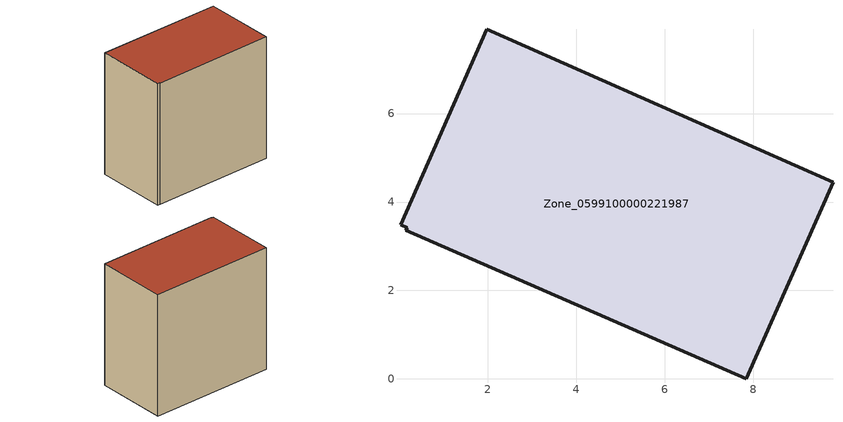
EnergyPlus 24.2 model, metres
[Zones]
Zone_0599100000221987
 floor ground (C_G): 0.14,3.37 0.17,3.42 0.02,3.48 1.97,7.91 9.8,4.45 7.84,0 z0
 wall outside (C_F): 7.84,0 9.8,4.45 1.97,7.91 0.02,3.48 0.17,3.42 0.14,3.37 7.84,0 z0:8.42
 roof outside (C_R): 0.17,3.42 0.14,3.37 7.84,0 9.8,4.45 1.97,7.91 0.02,3.48 z8.42
[BUILDING]
Pand.0599100000221987: North Axis=0; Terrain=City; Loads Convergence Tolerance Value=0.04; Temperature Convergence Tolerance Value=0.4; Solar Distribution=FullExterior; Maximum Number of Warmup Days=25; Minimum Number of Warmup Days=1
[Site:Location]
Rotterdam.The.Hague.AP_ZH_NLD Design_Conditions: Latitude=51.96; Longitude=4.45; Time Zone=1; Elevation=-4.5
[SITE:GROUNDTEMPERATURE:BUILDINGSURFACE]
18, 18, 18, 18, 18, 18, 18, 18, 18, 18, 18, 18
[MATERIAL] Thermal Absorptance=0.9; Solar Absorptance=0.7; Visible Absorptance=0.7
Name | Roughness | Thickness | Conductivity | Density | Specific Heat
G.TC.1946-1964 | MediumSmooth | 0.15 | 1 | 540 | 1210
F.TC.1946-1964 | Rough | 0.3 | 0.857143 | 1920 | 840
R.TC.1946-1964 | MediumRough | 0.2 | 0.235294 | 1500 | 1000
[CONSTRUCTION]
C_G: G.TC.1946-1964
C_F: F.TC.1946-1964
C_R: R.TC.1946-1964
[ZONE]
Zone_0599100000221987: Type=1; Multiplier=1; Ceiling Height=Autocalculate; Volume=Autocalculate; Floor Area=autocalculate; Part of Total Floor Area=Yes
[ZONEINFILTRATION:DESIGNFLOWRATE]
Infil_Zone_0599100000221987: Zone or ZoneList or Space or SpaceList=Zone_0599100000221987; Schedule=AlwaysOn; Design Flow Rate Calculation Method=Flow/Area; Flow Rate per Floor Area=0.003; Constant Term Coefficient=1; Temperature Term Coefficient=0; Velocity Term Coefficient=0; Velocity Squared Term Coefficient=0
[HVACTEMPLATE:ZONE:IDEALLOADSAIRSYSTEM]
Zone_0599100000221987: Maximum Heating Supply Air Temperature=50; Minimum Cooling Supply Air Temperature=13; Maximum Heating Supply Air Humidity Ratio=0.0156; Minimum Cooling Supply Air Humidity Ratio=0.0077; Heating Limit=NoLimit; Cooling Limit=NoLimit; Dehumidification Control Type=ConstantSensibleHeatRatio; Cooling Sensible Heat Ratio=0.7; Dehumidification Setpoint=60; Humidification Control Type=None; Humidification Setpoint=30; Outdoor Air Method=None; Outdoor Air Flow Rate per Person=0.00944; Outdoor Air Flow Rate per Zone Floor Area=0; Outdoor Air Flow Rate per Zone=0; Demand Controlled Ventilation Type=None; Outdoor Air Economizer Type=NoEconomizer; Heat Recovery Type=None; Sensible Heat Recovery Effectiveness=0.7; Latent Heat Recovery Effectiveness=0.65
[ZONECONTROL:THERMOSTAT]
ThermostatControl_Zone_0599100000221987: Zone or ZoneList=Zone_0599100000221987; Control Type Schedule=DualSetpointControlType; Control 1=Thermostat_Zone_0599100000221987; Temperature Difference Between Cutout And Setpoint=0
[THERMOSTATSETPOINT:DUALSETPOINT]
Thermostat_Zone_0599100000221987: Heating Setpoint Temperature Schedule=HeatingSetpoint_Zone_0599100000221987; Cooling Setpoint Temperature Schedule=CoolingSetpoint_Zone_0599100000221987
[SCHEDULE:COMPACT]
HeatingSetpoint_Zone_0599100000221987: Through: 12/31, For: AllDays, Until: 24:00, 21
CoolingSetpoint_Zone_0599100000221987: Through: 12/31, For: AllDays, Until: 24:00, 24
DualSetpointControlType: Through: 12/31, For: AllDays, Until: 24:00, 4
AlwaysOn: Through: 12/31, For: AllDays, Until: 24:00, 1
